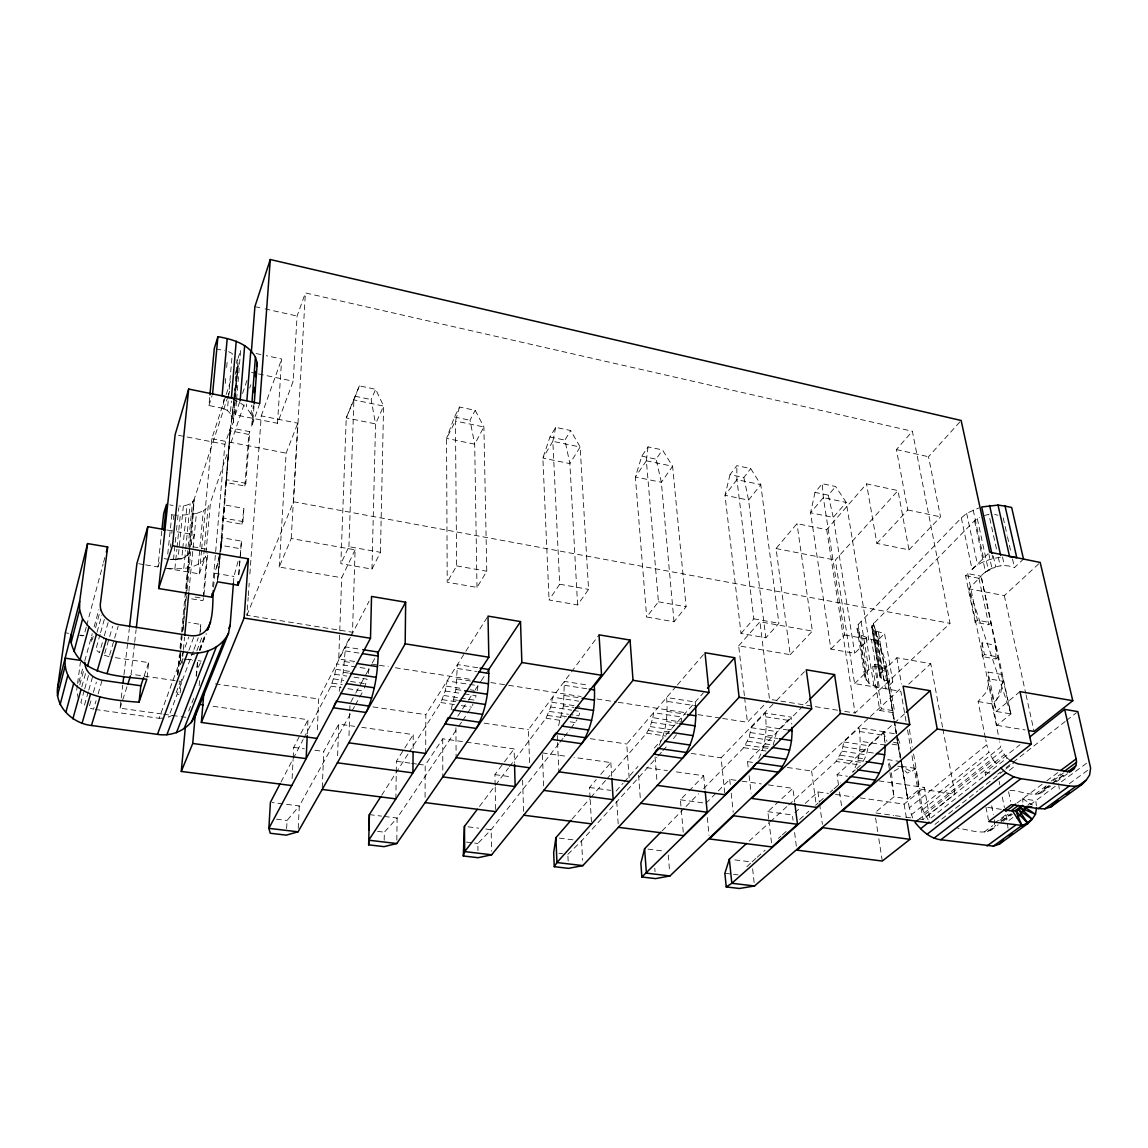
<?xml version="1.0" encoding="UTF-8"?>
<svg xmlns="http://www.w3.org/2000/svg" width="1148" height="1148" viewBox="0 0 1148 1148"><rect width="100%" height="100%" fill="white"/><g stroke="black" fill="none" stroke-linecap="round" stroke-linejoin="round"><path stroke-width="0.75" stroke-dasharray="5 3.75" d="M196.466 676.129L197.729 661.148M425.076 797.257L425.205 765.185L442.712 738.795L514.089 748.898L514.491 762.602M425.693 753.432L425.836 714.644L488 616.103M212.653 586.528L224.893 444.333L230.461 427.888L249.776 431.705L245.844 483.322L244.854 486.02L226.084 482.519L230.461 427.888L237.995 365.839L237.162 359.539L235.369 380.835M219.713 555.273L230.461 427.888L233.274 422.493L238.038 362.797M413.122 748.539L413.237 734.62L361.807 727.344M395.873 798.865L396.232 773.809M396.261 772.03L396.404 761.282L403.881 749.443M396.821 840.135L397.122 818.036L457.722 727.832M180.394 654.116L180.466 664.85M384.178 840.221L384.336 832.185L397.122 818.036L383.245 816.328M558.574 725.608L563.467 705.848L564.371 681.395L589.01 685.284M380.433 552.303L383.59 406.062L375.669 389.301L359.367 385.857L346.237 417.915L340.856 563.668L371.966 569.092L380.433 552.303L348.92 546.692L340.856 563.668M371.966 569.092L375.554 423.899L371.163 399.59L375.669 389.301M200.57 631.242L200.771 624.426L188.645 622.517M349.006 735.667L349.738 712.492M349.796 710.698L349.968 705.346M355.105 549.849L341.688 577.745L279.194 567.026L291.233 538.498L355.105 549.849L352.508 632.261L246.892 615.271L248.183 597.477M339.177 691.383L343.295 672.312L345.505 646.927L361.032 649.366M348.92 546.692L353.9 399.877L359.367 385.857M354.66 661.463L338.732 658.995L339.693 632.505M339.765 630.74L341.688 577.745M337.627 755.757L338.76 724.072L354.718 726.34M183.106 630.238L189.463 550.409L186.019 594.363M322.272 787.715L323.736 751.438L338.76 724.072M855.332 769.849L852.677 772.217C860.67 759.029 861.201 742.713 859.034 727.818L883.86 731.721L885.065 745.052L860.153 741.206M985.386 737.863L978.096 701.528L986.735 691.627L988.758 683.175L988.084 672.082L1001.931 674.507L1010.929 713.898L996.995 725.364L968.869 588.737L981.124 576.21L967.735 573.569L965.568 575.665L975.154 622.245L988.744 624.785L990.968 622.747L977.364 620.207L975.154 622.245M317.336 729.841L318.67 698.989L350.384 637.456M307.32 733.873L307.98 719.724L210.428 705.905M451.178 709.722L455.914 689.46L457.435 664.549L478.3 667.835M298.222 828.368L299.312 805.925L354.488 706.494M286.627 828.612L287.057 820.447L299.312 805.925L272.105 802.552M292.109 778.617L293.099 759.517M293.185 757.78L293.73 747.362L300.058 735.079M758.771 758.354C766.089 744.55 767.036 728.32 765.271 713.052L791.173 717.127L791.79 724.144M291.233 538.498L297.777 423.21L261.27 415.863L249.719 576.109M246.892 615.271L293.544 501.762L305.382 292.927L912.373 431.261L950.013 623.335L855.045 713.037L839.332 710.512M236.474 400.867L235.311 414.844L277.486 423.296L293.199 381.208L297.102 316.03L305.382 292.927M227.993 396.304L194.112 499.524L191.228 546.491L208.075 549.404M238.698 574.746L241.424 541.124L222.167 537.738L230.461 427.888L220.516 550.38M279.194 567.026L286.125 453.144L297.777 423.21M277.486 423.296L281.676 358.994L266.293 355.708M659.081 745.282C666.586 730.645 667.906 713.669 666.629 697.51L695.258 702.016L695.616 705.819L666.959 701.328M248.312 595.697L249.202 583.227M238.87 574.646L240.219 557.01M240.348 555.245L241.424 541.124M242.917 521.565L243.921 508.435L224.922 504.976L222.87 520.805L241.927 524.206L242.917 521.565L223.817 518.135L222.87 520.805M259.764 403.536L251.742 426.166L252.991 419.838L251.082 414.012L251.756 405.144M251.742 426.166L253.349 404.971M252.991 419.838L254.196 403.895M233.417 583.385L233.948 576.439L239.243 556.967M244.854 486.02L248.8 434.461L249.776 431.705M251.082 414.012L246.332 407.569L246.619 404.01M236.617 399.131L240.664 350.24L236.775 362.137M233.302 419.508L230.346 413.495L231.408 401.054M217.474 581.806L219.569 557.038M232.384 416.322L234.766 387.924M233.274 422.493L237.995 365.839L235.225 374.305M230.346 413.495L227.361 410.467L228.294 399.791M228.438 398.012L232.283 353.555L228.079 351.417M213.585 587.145L214.776 573.211L219.813 555.202M227.361 410.467L223.056 408.372L223.831 399.475M225.252 383.461L225.726 378.123M226.658 367.432L227.29 360.314M199.149 685.643L199.766 678.64M205.98 552.719L210.486 502.508L244.495 403.264M196.15 676.072L197.384 662.224M199.809 635.059L200.771 624.426M203.196 597.161L207.114 553.422M204.014 594.951L207.601 554.656M181.571 632.046L194.112 499.524C191.128 504.819 184.613 506.254 178.973 506.053M167.981 568.447C179.992 569.279 193.883 569.135 203.253 560.511L208.104 506.942L210.486 502.508M198.36 564.4L203.296 510.917L208.104 506.942M166.259 568.346L199.393 573.885L201.517 550.767M201.675 548.988L211.792 438.68L225.668 396.16M180.179 692.89L181.657 677.377M223.056 408.372L208.922 405.531L209.768 396.62M189.248 549.849L194.112 499.524M177.466 674.637L179.346 655.121M180.035 648.017L181.398 633.825M180.81 649.28L183.45 621.699L182.489 630.539M183.78 618.298L186.521 595.654M187.024 590.388L190.726 551.758M182.044 663.702L182.546 658.407M182.719 656.627L183.221 651.332M183.379 649.567L184.555 637.212M188.918 591.292L196.394 513.515L203.296 510.917M183.78 568.49L185.56 550.466M185.689 548.902L190.138 503.685M170.578 559.535L181.757 558.76L187.311 555.431L192.534 501.69M219.842 557.368L217.646 580.07L220.488 553.609M182.618 550.107L181.757 558.76L170.722 559.363M182.79 548.371L187.081 505.091M174.869 568.848L176.864 549.261M177.036 547.481L180.293 515.423L196.394 513.515M183.364 505.866L177.969 559.535L170.909 559.463M173.477 559.722L175.787 537.207M176.491 530.29L177.38 521.623M177.553 519.901L178.787 507.775M167.752 554.082L171.856 514.878L168.598 514.29M170.392 547.338L170.751 543.865M171.841 533.476L172.2 530.017M173.276 519.628L173.635 516.155M220.674 551.844L222.167 537.738L220.66 550.437M145.653 564.888L157.907 566.94L161.825 530.677M147.016 677.621L148.623 662.597L110.839 657M177.696 674.723L180.38 649.983M180.58 648.204L181.728 637.599M134.474 643.956L131.044 674.177L180.365 681.352L175.587 694.167L178.988 694.655M134.675 642.177L136.095 629.735M161.854 713.984L120.052 708.187L122.736 685.241M123.97 674.651L127.658 642.866M127.873 641.101L129.308 628.745M248.8 434.461L230.447 430.844L233.919 400.982M234.12 399.217L237.995 365.839M177.825 675.139L180.48 652.652M648.032 446.873L646.367 460.793L658.435 601.81L646.654 616.993L674.019 621.757L686.102 606.747L672.613 466.26L662.468 449.93L648.032 446.873L641.775 456.172L635.375 476.98L646.654 616.993M241.927 524.206L243.921 508.435M77.347 685.198L76.643 690.508L78.423 698.931M77.576 683.433L80.417 662.181M788.69 804.906L836.146 761.468L841.943 751.151L843.809 741.938L859.034 727.818M838.054 758.9L862.564 762.573L866.51 754.882L868.362 745.712L883.86 731.721M703.581 788.619L743.746 747.692L749.228 737.102L751.108 727.674L765.271 713.052M773.192 745.109L776.708 731.606L791.173 717.127M652.882 717.672L653.614 712.678L681.898 717.026L681.166 721.992L652.882 717.672L650.199 726.584L646.597 733.213L607.062 778.76M187.311 555.431L188.918 553.307L189.621 548.629M509.511 766.606L545.989 718.217L550.753 706.996L552.633 697.152L578.692 701.17M477.181 690.852L477.984 685.672L447.103 680.922L445.209 690.996L440.875 702.547L409.406 751.854M303.947 737.963L330.954 686.16L334.829 674.263L336.723 663.96L369.039 668.925L368.192 674.22M1009.953 790.398C1019.725 789.724 1043.259 802.323 1045.512 785.304M994.469 819.83C996.335 840.178 968.037 829.057 957.776 828.268M555.675 427.357L552.834 441.32L559.707 584.232L549.06 599.974L577.587 604.953L588.565 589.369L580.156 447.002L570.7 430.529L555.675 427.357L549.992 436.972L542.861 458.081L549.06 599.974M216.671 568.073L219.928 552.375M220.287 550.638L221.377 545.4L240.693 548.758M814.994 492.392L810.56 512.769L830.894 649.108L854.715 653.269L868.692 639.264L846.248 502.437L835.615 486.537L822.241 483.71L814.994 492.392L828.296 495.175L835.615 486.537M730.042 474.626L725.005 495.29L741.02 633.438L765.831 637.771L778.904 623.278L760.765 484.628L750.706 468.585L736.815 465.643L730.042 474.626L743.861 477.511L750.706 468.585M872.05 628.817L880.1 677.363L880.258 673.704L886.959 666.572L874.36 664.391L872.537 666.17L879.799 710.497L892.57 712.564L894.45 710.842L886.959 666.572L873.327 623.134L881.449 671.853L880.1 677.363L883.888 680.047L892.8 681.955L884.563 633.581L873.441 630.324L871.619 627.052L872.164 625.043L974.537 520.718L979.631 517.447M857.054 628.63L861.373 635.246L871.432 639.508L879.397 687.752L869.18 683.634L864.846 677.234L857.054 628.63L858.087 624.598L961.335 517.949L966.659 513.299L978.857 507.947M86.229 627.109L83.948 635.633L80.561 635.117M86.688 625.402L103.119 564.027M103.564 562.319L104.942 557.211M78.882 682.328L83.388 665.94M84.737 661.033L92.242 633.725M94.136 626.837L98.857 609.645M79.757 684.854L83.818 670.145M92.227 639.737L93.175 636.308M95.557 627.726L100.766 608.842M864.846 677.234L865.922 673.316L868.907 669.7L860.986 620.881M81.795 686.863L86.602 669.628M97.035 632.204L101.799 615.098M364.347 687.968L367.13 679.157L353.541 677.105M84.249 690.522L80.862 702.562L84.349 705.503L88.281 691.785M84.737 688.8L88.626 675.053M100.12 634.313L95.786 649.668L99.46 652.753L103.851 637.441M100.593 632.605L104.927 617.251M88.769 690.077L92.701 676.359M104.339 635.748L108.716 620.437M90.893 700.94L88.898 707.771L93.533 709.234L96.073 700.711M93.375 692.388L96.375 682.127M104.726 653.47L109.189 638.202M109.677 636.494L112.648 626.32M459.53 407.023L455.44 421.029L446.558 438.407L447.218 582.223L476.994 587.403L486.781 571.245L483.896 426.956L475.172 410.338L459.53 407.023L454.464 416.997L446.558 438.407L474.698 444.161L483.896 426.956L455.44 421.029L456.631 565.878L447.218 582.223M98.097 693.88L102.143 680.219M109.62 655.049L114.14 639.809M114.642 638.116L118.158 626.263M157.907 566.94L159.314 562.491M208.922 405.531L212.064 395.586M120.052 708.187L127.198 686.074M226.228 394.453L231.222 379.156M228.552 394.611L229.672 391.224M144.174 675.842L148.623 662.597M190.138 547.094L194.299 534.796L177.079 531.782M235.311 414.844L239.76 401.685M242.544 393.477L247.007 380.332M978.096 701.528L991.901 703.839L996.464 699.993L1002.807 681.252L981.124 576.21L1010.929 713.898L996.22 711.444L988.758 683.175M249.676 388.139L250.838 384.767M226.084 482.519L227.046 479.807L245.844 483.322M199.393 573.885L205.664 556.177L203.253 560.511M261.27 415.863L281.676 358.994M95.313 709.478L159.113 718.275L188.731 637.169M203.698 598.452L202.895 600.662L190.884 598.725M188.889 650.328L194.385 635.447M193.323 651.059L168.584 717.141L172.487 715.261M193.94 649.409L198.26 637.843M196.825 650.83L202.435 635.949M199.408 649.625L204.43 636.394M199.867 650.155L206.181 633.553M199.809 650.773L206.109 634.213M188.717 711.057L193.668 698.414M881.449 671.853L879.684 675.67L871.619 627.052M467.652 713.037L473.019 704.241M200.527 662.712L198.173 667.49L197.729 664.046M338.732 658.995L351.704 633.825M300.848 733.543L307.98 719.724M351.202 635.892L369.096 601.179M281.045 781.932L303.129 739.542M476.994 587.403L474.698 444.161L470.006 420.254L475.172 410.338M350.843 702.059L355.148 694.21M355.808 693.019L360.773 683.978M361.146 683.29L366.284 673.933M366.556 673.446L371.55 664.333M372.268 663.027L374.922 658.206M355.363 704.929L358.807 698.716M359.668 697.166L363.112 690.952L347.873 688.685M570.972 728.234L576.956 719.81M577.587 604.953L569.882 463.605L564.916 440.1L570.7 430.529M676.473 734.706L672.384 740.073M404.828 747.951L413.237 734.62M381.753 795.177L408.444 753.346M457.765 716.122L461.726 710.167M462.587 708.876L467.595 701.313M468.355 700.18L474.468 690.981M475.1 690.02L480.912 681.266M481.328 680.649L487.756 670.949M458.712 726.354L461.683 721.92M462.687 720.442L466.662 714.53M674.019 621.757L661.348 482.289L656.125 459.171L662.468 449.93M996.464 699.993L1000.597 693.995L1002.807 681.252L988.945 678.841M495.147 785.218L494.917 774.642L503.441 763.205M504.503 761.77L514.089 748.898M529.558 762.588L528.439 729.64L599.041 634.844M479.462 806.456L494.487 786.538M495.563 785.103L508.435 768.026M558.775 743.732L491.143 829.688L477.855 843.479L477.97 850.596M559.88 742.325L563.209 738.107M564.314 736.686L569.867 729.64M1027.991 805.193L1029.67 803.17M744.392 695.616L738.681 645.836L790.211 654.676L776.048 548.543L796.985 523.66L826.704 529.644L866.553 483.868L897.98 490.583L908.986 549.835L876.885 543.406L866.553 483.868M590.086 797.874L589.512 787.471L596.243 779.621M600.734 774.383L610.836 762.602L573.971 757.379M629.133 777.971L626.765 744.004L676.244 686.274M677.392 684.94L705.016 652.724M572.178 818.955L589.613 798.865M590.775 797.516L605.9 780.109M876.885 543.406L907.767 509.97L896.416 449.586L912.373 431.261M741.02 633.438L753.834 618.815L736.93 479.663L736.815 465.643M738.681 645.836L759.933 621.786L812.368 631.099L796.985 523.66M616.06 791.072L622.977 783.295M624.125 782.003L637.958 766.448M654.331 748.037L703.365 692.89M567.858 854.342L581.591 840.896L656.857 757.321M658.048 755.987L661.635 752.012M662.827 750.677L667.605 745.382M906.016 721.188L900.85 691.34L854.614 683.605L835.342 560.095L897.98 490.583M908.986 549.835L940.542 516.844L928.488 456.732L961.149 420.498M790.211 654.676L812.368 631.099M722.666 718.447L747.434 722.293L768.299 700.567M683.247 832.228L680.405 799.797L687.767 792.206M688.987 790.943L703.695 775.747L674.292 771.585M724.732 792.981L721.087 757.78L775.402 701.672M776.636 700.409L806.255 669.801M830.894 649.108L844.627 634.973L823.331 497.658L822.241 483.71M662.181 830.808L684.768 807.79M686.016 806.513L698.572 793.727M184.885 557.397L188.918 553.307M705.934 803.256L729.755 779.435L740.273 780.927M748.123 766.907L747.535 761.641L808.092 701.084M892.8 681.955L885.553 688.786L877.488 640.598L884.563 633.581M854.614 683.605L868.907 669.7M961.335 517.949L972.069 569.351L988.457 553.408M965.568 575.665L978.957 578.305C987.208 567.887 1001.673 562.477 1014.43 567.586L1023.499 559.062M942.551 727.143L930.755 663.688L896.889 657.761L885.754 668.437L872.537 666.17M768.658 818.711L767.825 811.65L792.909 788.375L794.66 802.065M787.37 767.467L811.622 771.011L869.108 717.658M870.428 716.452L901.783 687.351M746.831 866.683L750.605 863.167M879.799 710.497L881.664 708.761L894.45 710.842M908.656 684.122L930.755 663.688M1010.929 713.898L968.869 588.737L1004.328 595.625L1038.911 563.639M749.127 841.111L768.916 823.016M770.222 821.81L787.37 806.111M794.933 812.669L800.056 808.063M805.164 803.457L817.95 791.933L828.497 793.426M838.528 785.074L837.035 774.728L892.929 724.316M894.263 723.111L904.911 713.511M982.214 656.57L984.467 654.561L998.229 657.029L995.962 659.024L982.214 656.57L982.028 642.78L995.746 645.276L995.962 659.024M755.843 858.46L751.868 862.005L732.826 859.637M757.178 857.269L765.128 850.18M778.401 838.37L781.056 836.002M782.376 834.826L786.351 831.281M799.625 819.471L808.91 811.191M815.539 805.293L818.194 802.926M819.514 801.749L823.489 798.204M830.119 792.292L832.774 789.939M834.108 788.748L840.738 782.85M856.652 768.672L860.627 765.128L836.146 761.468M898.066 738.652L899.96 743.387L898.037 745.066L891.58 744.062M901.266 762.946L903.95 769.634L907.207 773.035L911.483 771.729L915.444 768.385L922.605 809.713L928.302 820.088L1007.083 757.924L1010.34 760.564M1019.969 691.613L996.22 711.444L988.084 672.082M972.069 569.351C979.775 561.788 990.638 558.746 1001.042 557.11M942.881 728.908L954.993 794.143L919.663 788.992L907.724 798.807L893.933 796.841L874.776 812.827L893.732 815.453M860.153 797.903L904.107 804.131L924.384 787.485L930.038 819.772M912.674 817.921L909.273 807.833L986.778 744.779L985.745 739.599M911.125 814.951L988.959 752.241L986.778 744.779M922.605 809.713L1000.783 747.004L999.707 741.823M923.882 813.301L1002.233 750.763L1000.783 747.004M917.797 820.16L993.264 760.062L988.959 752.241M925.819 817.003L1004.385 754.652L1002.233 750.763M919.562 819.041L923.006 819.514L954.993 794.143M985.759 775.876L985.056 772.36L1019.969 744.736M997.684 774.283L1000.496 772.073M1006.122 767.682L1011.747 763.291M1013.153 762.186L1065.2 721.504M1066.607 720.413L1076.451 712.707M934.903 824.436L977.996 790.8M979.388 789.709L1004.4 770.179M1005.792 769.088L1014.129 762.588M1009.408 770.351L1014.976 766.017M1017.085 802.969L1043.977 782.907M1046.789 780.812L1057.982 772.475M994.512 823.202L1007.241 813.731M1051.109 781.157L1060.91 773.867M984.266 831.913L992.747 825.627M999.808 820.39L1008.288 814.104M1035.195 794.143L1047.765 784.802M1053.362 780.654L1063.148 773.393M1000.984 821.236L1010.9 813.889M1044.967 788.676L1065.99 773.106M987.38 831.669L995.861 825.383M1001.53 821.193L1011.431 813.86M1038.38 793.914L1066.377 773.192M990.337 830.721L998.186 824.795M1003.094 821.294L1012.364 814.319M1041.394 792.981L1050.607 786.05M1056.217 781.903L1069.434 772.26M1012.966 817.448L1007.27 821.638L1004.787 809.369M1030.057 804.863L1058.585 783.854M1061.412 781.788L1089.567 761.052M1069.405 783.639L1087.773 770.222M974.537 520.718L985.501 572.02L991.901 568.203L988.945 554.498M894.134 771.083L902.299 766.419L915.444 768.385M985.501 572.02L995.689 566.911L993.077 554.914M984.482 515.495L988.844 514.318L996.765 550.322M159.113 718.275L163.805 718.103M171.856 514.878L176.921 515.208M276.438 819.17L287.057 820.447M377.52 831.367L384.336 832.185M466.404 842.087L472.947 842.89M474.583 843.077L477.855 843.479M558.99 853.265L562.534 853.696M724.862 873.284L738.02 874.876M369.355 814.606L381.509 816.113M468.011 826.818L478.687 828.153M485.805 829.028L491.143 829.688L491.574 851.199M559.32 838.14L573.024 839.834M647.946 849.118L664.635 851.185M293.73 747.362L304.32 748.797M314.911 750.232L323.736 751.438M396.404 761.282L409.965 763.119M411.658 763.348L416.738 764.037M418.432 764.267L425.205 765.185M494.917 774.642L512.195 776.981M589.512 787.471L610.75 790.355M680.405 799.797L704.226 803.026M767.825 811.65L792.378 814.98L793.053 820.246M163.604 714.228L170.564 715.19M172.315 715.434L179.275 716.395M181.011 716.639L186.249 717.371M895.454 815.697L904.064 816.888M905.786 817.132L910.952 817.85M542.358 752.901L566.94 756.389M646.611 767.668L667.361 770.609M742.024 781.171L761.325 783.912M768.342 784.902L792.909 788.375M835.529 794.416L853.108 796.899M987.725 807.388L1001.888 809.426M215.307 683.878L318.67 698.989M372.942 706.91L425.836 714.644M484.169 723.168L528.439 729.64M590.244 738.666L626.765 744.004M691.225 753.418L721.087 757.78M747.535 761.641L752.729 762.401M837.035 774.728L847.511 776.249M878.952 780.855L924.384 787.485M1022.811 802.179L1022.725 798.764L1035.754 800.673L1036.4 805.853M332.131 683.146L342.305 684.667M442.224 699.634L455.914 701.686M547.496 715.391L564.83 717.988M648.247 730.487L669.413 733.644M745.526 745.052L769.375 748.611M330.954 686.16L341.099 687.666M440.875 702.547L454.536 704.585M461.367 705.604L471.627 707.125M545.989 718.217L563.295 720.801M570.212 721.834L575.406 722.594M646.597 733.213L665.969 736.098M743.746 747.692L767.553 751.251M65.307 632.806L68.693 633.323M985.056 772.36L989.791 773.078M79.628 635.389L82.957 635.906M334.829 674.263L346.739 676.072M445.209 690.996L462.371 693.607M464.079 693.866L476.09 695.688L474.698 700.151L460.994 698.084M550.753 706.996L571.604 710.167M573.34 710.425L580.285 711.473L578.807 715.835L570.125 714.515M651.734 722.307L680.018 726.598M749.228 737.102L774.843 740.977M841.943 751.151L866.51 754.882M190.999 654.231L194.5 654.762M891.451 772.834L893.933 796.841L887.849 759.646L900.821 761.612L907.724 798.807L900.85 760.234M333.58 678.884L343.769 680.42M350.571 681.453L365.853 683.749M443.86 695.501L459.272 697.826M549.289 711.387L568.389 714.257M650.199 726.584L671.393 729.784M747.606 741.264L771.485 744.851M840.25 755.212L864.788 758.914M188.315 659.167L191.573 659.655M198.059 660.631L201.302 661.119M183.666 659.038L192.462 660.358M897.736 766.218L902.615 766.95L911.483 771.729M453.977 699.749L457.478 700.28M561.544 715.893L566.854 716.696M664.391 731.333L669.471 732.094M763.592 746.214L770.538 747.262M857.843 760.363L864.501 761.354M335.876 669.284L349.494 671.365M446.299 686.145L463.462 688.757M470.321 689.804L473.751 690.335M551.858 702.26L579.668 706.494M750.405 732.567L776.005 736.471M843.134 746.717L867.701 750.476M343.295 672.312L348.49 673.101M455.914 689.46L462.902 690.522M563.467 705.848L574.086 707.455M666.314 721.504L678.167 723.312M765.501 736.6L777.641 738.451M859.737 750.964L874.719 753.231M372.354 664.204L377.663 665.022M379.428 665.309L388.282 666.672M395.357 667.763L471.426 679.544M490.899 682.558L506.813 685.026M508.593 685.299L581.132 696.535M597.046 699.003L616.519 702.016M618.284 702.289L687.279 712.98M697.898 714.616L720.901 718.174M344.558 661.535L353.225 662.884M456.976 678.913L470.953 681.065M564.357 695.501L580.257 697.955M667.017 711.373L685.614 714.243M766.046 726.67L788.576 730.142M751.108 727.674L776.708 731.606M843.809 741.938L868.362 745.712M345.376 650.93L360.917 653.37M457.478 668.495L476.621 671.494M564.558 685.284L587.46 688.872M765.73 716.811L791.661 720.872M859.608 731.52L884.462 735.409M893.488 742.383L899.96 743.387M885.122 743.072L883.3 731.907L896.158 733.931L894.751 725.077M837.595 710.239L769.519 699.29L759.933 621.786M996.995 725.364L1025.25 729.97M195.117 597.06L200.269 597.893M214.776 573.211L233.948 576.439M138.664 563.725L143.902 564.601M164.092 558.602L169.143 559.449M166.761 529.974L175.357 531.481M871.432 639.508L877.488 640.598M456.631 565.878L486.781 571.245M559.707 584.232L588.565 589.369M658.435 601.81L686.102 606.747M753.834 618.815L778.904 623.278M844.627 634.973L868.692 639.264M169.789 504.876L173.075 505.464M293.544 501.762L950.013 623.335M178.557 435.336L185.431 436.671M187.138 437.001L224.893 444.333M211.792 438.68L286.125 453.144M776.048 548.543L835.342 560.095M251.512 372.469L256.736 373.559M258.472 373.932L293.199 381.208M907.767 509.97L940.542 516.844M354.976 396.204L371.163 399.59M454.464 416.997L470.006 420.254M549.992 436.972L564.916 440.1M641.775 456.172L656.125 459.171M256.047 353.527L264.585 355.349M216.011 348.849L224.635 350.685M994.642 514.491L997.928 515.194M254.899 306.616L263.337 308.496M265.03 308.884L297.102 316.03M896.416 449.586L928.488 456.732M104.238 655.164L109.117 656.742M232.814 399.074L240.018 402.604L246.332 407.569M1022.725 798.764L1032.439 804.935M993.264 760.062L998.373 765.63M1004.385 754.652L1007.083 757.924M229.744 429.998L230.447 430.844M890.92 767.696L887.849 759.646M180.15 658.507L181.843 662.798M883.3 731.907L887.031 741.378M873.327 623.134L885.754 668.437L894.364 719.538M1003.237 517.949L1007.097 535.068M1007.485 536.776L1010.957 552.188M1012.493 559.033L1014.43 567.586M828.296 495.175L833.261 517.404L854.715 653.269M1002.505 556.995L1004.4 565.577M998.272 557.182L1000.152 565.749M1004.328 595.625L1025.681 693.119M1026.068 694.856L1034.075 731.419M992.188 555.158L992.948 558.602M977.321 518.695L988.356 570.054M973.174 509.927L984.209 561.516M966.659 513.299L977.536 564.816M978.957 578.305L988.744 624.785M743.861 477.511L748.596 500.112L765.831 637.771M967.735 573.569L977.364 620.207M982.028 642.78L984.467 654.561M991.901 703.839L999.363 740.101M1008.59 791.761L1010.584 801.433M999.104 781.3L999.822 784.802M1002.304 797.085L1004.428 807.604M991.685 805.767L993.422 814.563M985.96 807.144L988.457 819.887M896.473 735.681L900.534 758.484M896.889 657.761L901.453 684.007M909.345 729.497L912.373 747.004M913.593 753.992L919.663 788.992M907.537 729.97L923.006 819.514M894.651 721.303L896.731 733.629M897.033 735.394L900.893 758.297M901.194 760.048L909.273 807.833M893.675 719.136L885.754 668.437L894.479 723.312M893.948 720.786L896.158 733.931M896.961 738.709L900.262 758.297M878.478 632.491L886.615 680.922M875.78 631.587L883.888 680.047M904.107 804.131L906.446 818.208M873.441 630.324L881.506 678.827M872.164 625.043L880.258 673.704M874.36 664.391L881.664 708.761M866.066 637.728L873.944 686.03M861.373 635.246L869.18 683.634M858.087 624.598L865.922 673.316M858.56 632.247L866.353 680.735M875.594 817.993L877.732 831.769M878.808 838.657L882.31 861.057M826.704 529.644L855.045 713.037M839.518 791.962L841.771 807.489M817.95 791.933L819.342 802.151M819.586 803.844L822.384 824.278M811.622 771.011L816.314 805.652M1058.829 785.605L1059.288 789.106M794.603 832.558L796.382 846.607M768.873 820.476L771.571 843.421M744.593 697.396L747.434 722.293M749.113 775.661L751.093 793.182M1007.47 823.346L1008.03 828.454M752.629 868.849L754.136 882.554M729.755 779.435L730.487 786.351M731.219 793.268L733.228 812.296M91.295 637.169L91.754 641.445M703.695 775.747L705.03 789.652M707.312 817.534L709.034 835.371M668.251 855.073L669.671 872.466M655.049 756.934L657.029 781.845M654.776 868.247L655.049 871.705M638.604 775.23L640.397 799.826M616.734 801.433L618.184 823.862M610.836 762.602L611.726 776.722M590.187 799.611L591.421 822.14M581.591 840.896L582.581 860.311M567.93 856.092L568.174 861.344M557.268 735.567L557.498 740.747M557.569 742.469L558.875 771.815M542.43 754.695L543.822 790.398M522.613 780.152L523.603 811.708M495.19 786.968L495.678 809.871M455.914 727.803L456.129 757.623M442.712 738.795L442.812 776.895M353.9 399.877L346.237 417.915L375.554 423.899L383.59 406.062L353.9 399.877M552.834 441.32L542.861 458.081L569.882 463.605L580.156 447.002L552.834 441.32M646.367 460.793L635.375 476.98L661.348 482.289L672.613 466.26L646.367 460.793M736.93 479.663L725.005 495.29L748.596 500.112L760.765 484.628L736.93 479.663M823.331 497.658L810.56 512.769L833.261 517.404L846.248 502.437L823.331 497.658"/><path stroke-width="1.5" d="M413.093 752.026L412.921 772.891L337.383 762.803M405.172 643.827L405.66 602.212L371.536 596.458L370.503 638.274L268.876 828.354L270.268 833.261L286.283 835.141L298.064 831.812L405.172 643.827L488.833 657.216L488 616.103L520.518 621.585L521.852 662.511L396.778 843.536L384.063 846.65L368.68 844.842L368.752 840.207L488.833 657.216M554.355 734.82L551.786 739.384L581.663 743.703C592.641 726.756 595.453 705.92 594.277 686.102M81.479 660.545L65.149 658.148C62.236 697.109 112.016 700.065 139.037 702.232L146.829 679.286C119.98 676.057 78.911 675.914 71.147 642.579L79.585 609.832L79.7 601.222L87.578 543.578L107.668 546.979L100.278 604.479C99.905 615.012 109.003 622.646 118.66 624.569L189.334 635.518C215.551 639.005 212.093 607.522 213.284 590.617M71.147 642.579L71.291 634.126M233.417 583.385L230.16 625.029L228.538 633.151L195.619 715.261C189.133 729.238 172.501 736.944 157.477 734.361L91.481 725.493C73.329 723.627 54.903 707.168 57.572 687.824L65.307 632.806L87.578 543.578M369.025 830.348L369.355 814.606L380.792 796.669M335.345 702.892L333.351 707.756L366.054 712.492C374.822 693.65 377.749 672.685 378.28 652.078L362.754 649.639M368.68 844.842L369.355 814.606M479.448 722.236L448.107 717.658L445.051 723.929L476.291 728.449C486.25 710.569 489.077 689.69 488.732 669.485L480.036 668.107M746.501 843.522L729.353 859.206L724.862 873.284L726.239 886.93L739.455 888.48L754.523 885.969L870.83 785.562C880.789 774.642 885.51 759.718 885.065 745.052M307.233 735.638L306.157 758.627L192.735 743.474L181.284 771.442L291.75 785.562M660.918 832.085L644.602 848.702L640.871 863.153L641.861 876.986L655.565 878.607L669.958 875.938L778.258 772.159C788.475 759.746 792.78 743.301 791.919 727.416M238.282 581.749L238.067 585.236L217.474 581.806L211.734 597.19L158.682 588.537L175.127 434.676L188.674 389.057L259.764 403.536L270.282 259.52L961.149 420.498L989.72 552.174L1040.188 562.448L1072.777 700.711L1034.075 731.419L1028.78 730.544M656.685 749.744L653.886 754.164L682.472 758.297C693.593 743.33 696.736 724.072 695.616 705.819M316.963 738.422L201.345 722.451L244.094 618.04L248.413 558.832L172.487 545.774L158.682 588.537M238.325 581.706L238.067 585.236L248.413 558.832M252.029 401.599L255.416 357.229C248.126 343.539 232.097 339.148 217.919 336.651L214.289 348.475L209.926 394.84M254.282 392.602L254.684 387.306M255.487 376.702L255.889 371.392M254.196 403.895L257.267 363.17L255.416 357.229M251.312 352.637L254.899 306.616L270.282 259.52M246.892 400.451L250.809 350.642M240.162 400.824L244.653 345.562M211.734 597.19L212.05 593.631M201.345 722.451L203.957 691.971M231.379 398.37L236.23 341.229M477.324 809.311L464.438 826.388L463.275 855.978L478.07 857.714L491.645 854.786L633.022 680.305L630.065 640.067L599.041 634.844L601.552 675.268L464.696 851.586L463.275 855.978M227.189 338.646L222.095 395.859L229.83 397.954M192.735 743.474L195.318 714.228M212.595 393.922L217.919 336.651M181.284 771.442L185.287 727.832M184.728 635.447L188.76 593.071M172.487 545.774L188.674 389.057M162.012 528.955L163.69 513.414L166.489 504.288L163.705 530.29M139.037 702.232L140.845 685.787L143.615 677.507M136.296 627.97L147.819 526.659L165.039 529.673M122.936 683.476L123.754 676.416M129.509 626.98L136.913 563.424L147.819 526.659M571.015 820.303L555.89 837.71L553.68 852.62L554.269 866.683L568.504 868.362L582.854 865.606L739.097 697.295L734.648 657.718L705.016 652.724L709.048 692.488L556.952 862.535L554.269 866.683M1010.34 760.564L1017.774 763.865L1065.947 771.327C1073.107 772.46 1077.9 765.515 1076.15 758.928L1064.641 709.378L1077.857 711.616L1090.6 768.155L1089.624 774.986L1086.281 780.095L1082.062 784.4L1050.894 806.915L1044.838 808.838L1038.28 808.579L1011.245 804.662L988.758 821.48L1021.921 825.426L1027.919 823.503L1032.124 819.27L1035.496 814.262L1036.601 807.589M256.65 366.399L257.267 363.17M195.619 715.261L196.581 710.612M57.572 687.824L79.7 601.222M57.4 696.004L65.005 666.486M60.112 704.628L67.804 675.297M74.046 651.533L82.584 618.973L79.585 609.832M106.305 552.102L107.668 546.979M65.953 712.061L73.816 682.902M80.202 659.296L88.941 626.937L82.584 618.973M72.869 718.82L80.948 689.833M87.492 666.371L96.461 634.213L88.941 626.937M82.025 723.384L90.362 694.554M97.121 671.221L106.377 639.221L96.461 634.213M91.481 725.493L100.091 696.764M107.051 673.517L116.608 641.646L187.755 652.423C203.54 655.436 221.578 647.989 228.538 633.151M127.744 684.38L130.485 675.871M157.477 734.361L187.755 652.423M166.847 734.806L197.843 653.097M207.444 630.238L210.601 621.943M208.003 629.233L209.266 625.933M176.405 732.826L208.089 651.217M184.283 728.205L216.513 646.525M228.854 628.3L230.16 625.029M191.271 722.695L223.946 640.885M280.227 783.496L270.411 802.337L268.876 828.354L298.064 831.812M1003.668 809.684C1009.652 810.832 1019.395 813.014 1022.237 805.494L1035.496 814.262L1020.859 808.034L1016.611 811.177M377.405 653.671L405.66 602.212M488.187 670.317L520.518 621.585M641.861 876.986L752.399 768.414L755.427 764.138M594.176 686.26L630.065 640.067M726.239 886.93L731.821 883.286L846.033 781.975L850.352 776.45L875.221 780.08M1017.214 818.18L1027.144 806.212M707.484 688.269L734.648 657.718M1050.894 806.915L1057.939 800.601M917.797 820.16L914.999 822.384C921.686 830.521 929.851 838.557 940.858 839.748L993.364 846.119L999.291 844.182L1003.481 839.992M809.354 699.821L834.582 674.579L806.255 669.801L811.679 708.919L724.905 794.732L657.302 785.404M705.202 791.388L707.211 812.239L683.548 835.644L618.399 827.321M909.776 724.618L840.393 713.511L751.696 798.434L816.558 807.388L909.776 724.618L903.089 686.145L930.196 690.709L937.227 729.023L842.259 810.933L930.626 823.13L1031.363 744.091L1019.969 691.613L1072.777 700.711M906.246 712.32L930.196 690.709M797.501 824.307L771.987 846.951L709.378 838.944L733.586 815.754L797.501 824.307L794.875 803.772M1029.742 737.002L1064.641 709.378M920.667 828.684L929.105 822.054M909.977 839.332L882.31 861.057L796.841 850.123L822.843 827.694L909.977 839.332L906.748 819.973M926.881 834.395L1006.093 772.819L1013.727 776.866L1020.888 778.674L1069.29 786.007L1075.934 786.308L1082.062 784.4M934.07 838.14L1013.727 776.866M940.858 839.748L1020.888 778.674M1005.777 811.406L1015.664 804.03M1060.766 770.394L1076.15 758.928M1011.488 810.588L1018.563 805.322M1063.708 771.786L1076.307 762.43M1015.162 810.746L1022.237 805.494M1067.396 772.073L1075.805 765.845M1069.434 772.26L1074.442 768.428M986.993 845.947L1015.449 825.225M1038.28 808.579L1069.29 786.007M993.364 846.119L1021.921 825.426L1015.679 810.718L1027.919 823.503L999.291 844.182M1044.838 808.838L1075.934 786.308M1009.207 835.844L1012.077 833.778M1022.093 826.517L1032.124 819.27L1020.859 808.034M1066.435 794.445L1069.276 792.393M1079.192 785.218L1086.281 780.095M1023.499 559.062L1011.661 507.502L1005.06 506.081L998.014 505.106L981.698 506.957L991.815 553.436M368.752 840.207L396.778 843.536M491.645 854.786L464.696 851.586L464.438 826.388M582.854 865.606L556.952 862.535L555.89 837.71M669.958 875.938L646.396 873.14L644.602 848.702M754.523 885.969L731.821 883.286L729.353 859.206M322.201 789.451L395.873 798.865M425.061 802.596L495.721 811.636M523.703 815.209L591.521 823.877M442.812 776.895L515.165 786.567L514.534 764.31M543.822 790.398L613.176 799.668L611.841 778.488M640.656 803.342L707.211 812.239M348.777 742.813L425.693 753.432M456.129 757.623L529.745 767.797M558.875 771.815L629.391 781.544M199.781 704.398L203.325 704.901M752.399 768.414L778.258 772.159M846.033 781.975L870.83 785.562M140.845 685.787L102.143 680.219C93.49 678.482 84.88 671.967 84.88 662.439M336.005 701.27L368.824 706.063M555.202 733.314L585.164 737.69M657.632 748.281L686.303 752.471M756.432 762.717L782.376 766.505M1028.723 806.441L1031.88 806.9M340.482 693.349L371.665 697.955M452.929 709.981L482.619 714.372M562.118 726.124L588.623 730.042M664.649 741.292L690.02 745.038M763.793 755.958L786.337 759.287M857.786 769.863L879.382 773.049M346.553 683.634L374.32 687.796M459.214 700.538L485.461 704.47M568.619 716.955L591.636 720.413M672.857 732.596L693.177 735.653M772.274 747.52L789.623 750.118M866.166 761.612L882.798 764.109M350.226 673.374L376.257 677.334M464.653 690.795L487.398 694.253M575.865 707.728L593.559 710.425M679.86 723.57L695.1 725.88M779.377 738.724L791.532 740.575M876.383 753.49L884.692 754.753M356.684 663.415L377.477 666.629M472.689 681.338L488.402 683.763M582.022 698.228L594.391 700.151M687.308 714.501L695.76 715.807M788.576 730.142L792.048 730.688M362.653 653.643L378.194 656.082M478.357 671.767L488.804 673.417M589.225 689.144L594.506 689.977M244.094 618.04L370.503 638.274M521.852 662.511L601.552 675.268M633.022 680.305L709.048 692.488M739.097 697.295L811.679 708.919M937.227 729.023L1031.363 744.091M106.377 639.221L116.608 641.646M1032.124 819.27L1018.678 809.785L1027.919 823.503M1000.511 767.768L1006.093 772.819M1012.522 810.962L1021.921 825.426M1005.06 506.081L1016.784 557.684L1009.594 556.751L998.014 505.106M989.619 505.45L1000.654 555.388M834.582 674.579L840.393 713.511"/></g></svg>
